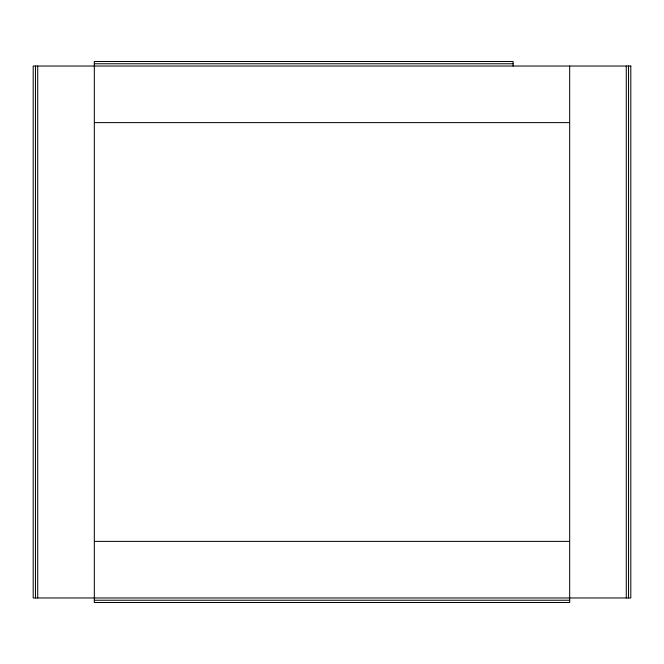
<?xml version="1.0" encoding="UTF-8"?>
<svg xmlns="http://www.w3.org/2000/svg" width="664" height="664" viewBox="0 0 664 664"><rect width="100%" height="100%" fill="white"/><g stroke="black" fill="none" stroke-linecap="round" stroke-linejoin="round"><path stroke-width="1" d="M94.321 63.761L513.089 63.761M94.321 122.616L569.679 122.616M94.321 541.384L569.679 541.384M94.321 600.239L569.679 600.239M628.534 66.026L628.534 597.974M626.276 66.026L626.276 597.974M569.679 66.026L569.679 602.505L94.321 602.505L94.321 61.495L513.089 61.495L513.089 66.026M37.724 66.026L37.724 597.974M35.466 66.026L35.466 597.974M630.8 66.026L33.2 66.026L33.2 597.974L630.8 597.974L630.8 66.026"/></g></svg>
